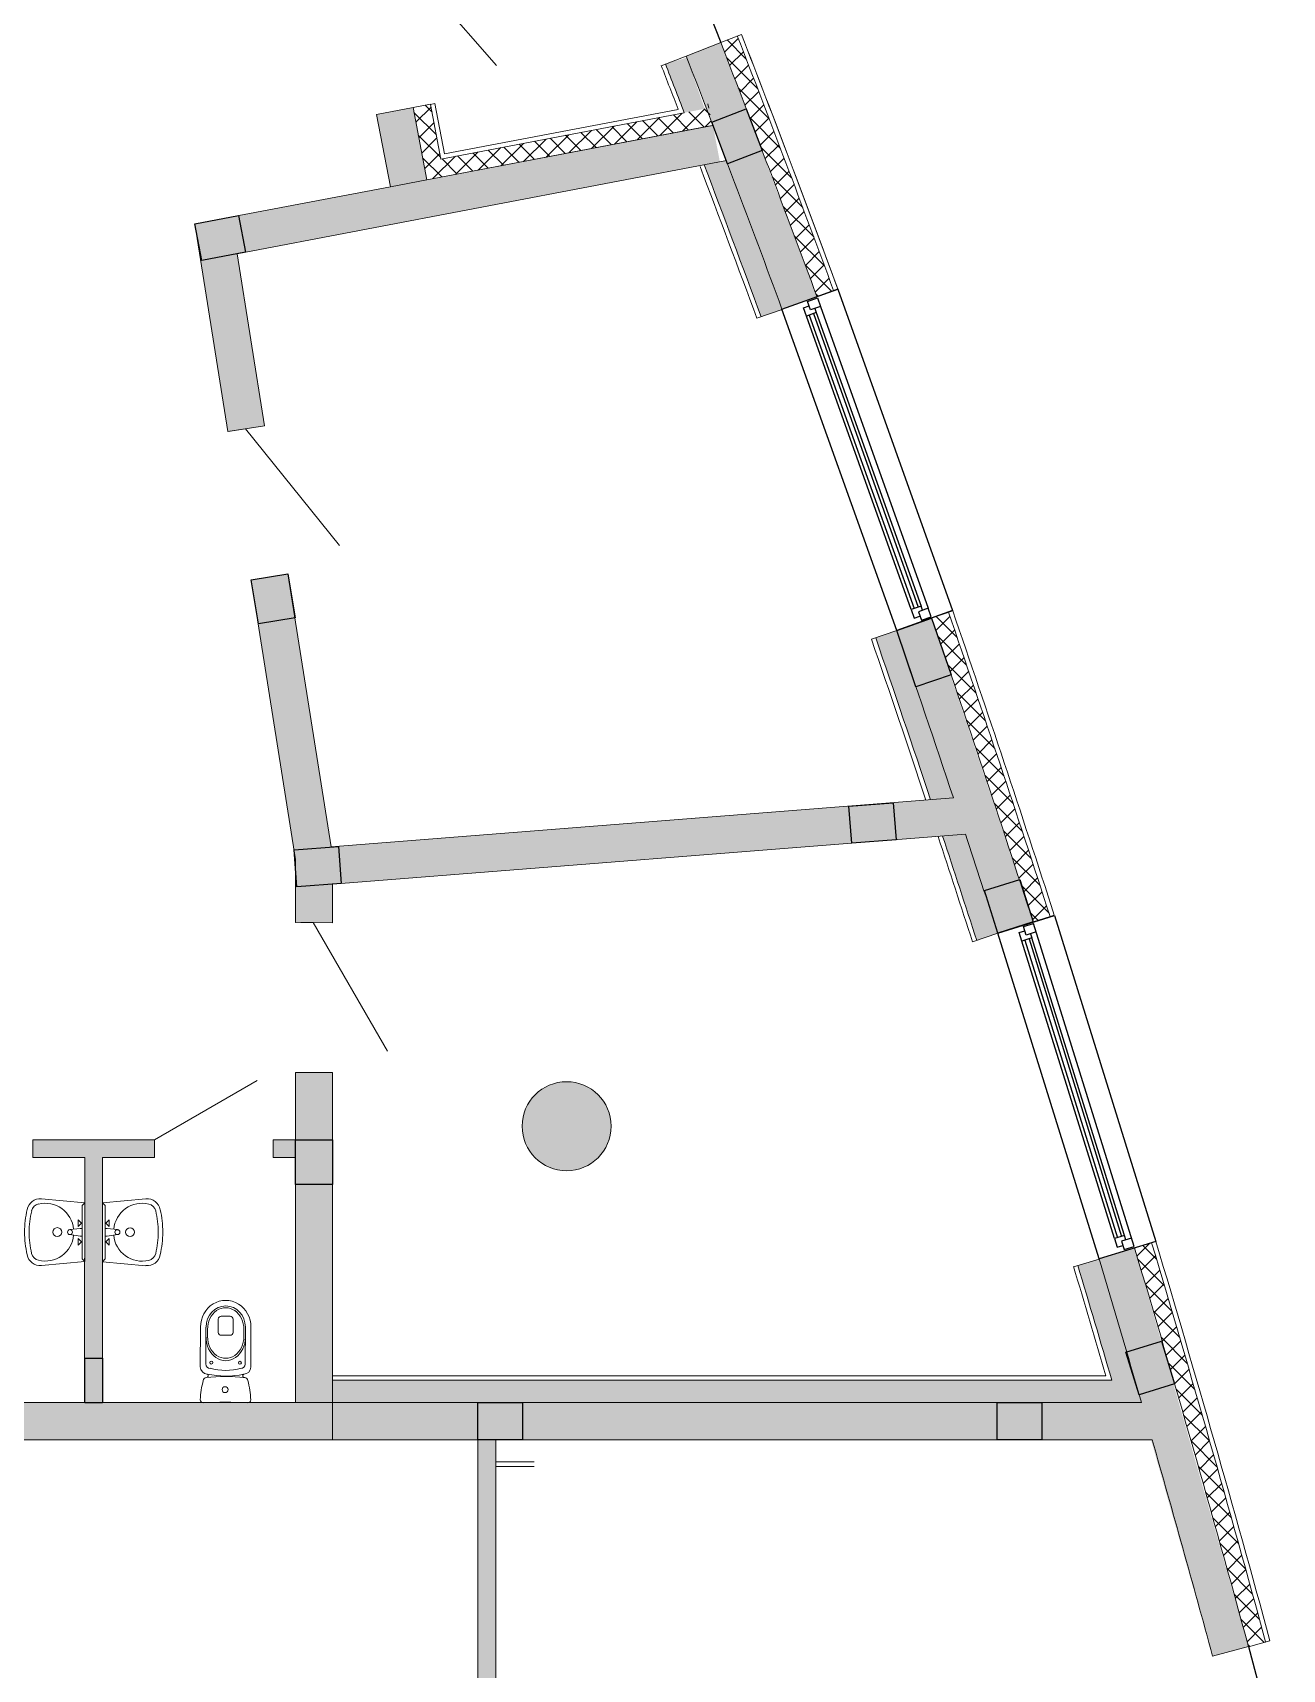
# Model space of a CAD drawing. Header units: millimetres. Extents: x 72919 to 485785, y -53256 to 338519.
# Drawn here: x 392020 to 400442, y 181885 to 192910 of the extents above; entities that cross this region are included whole.
import ezdxf

# ---------------------------------------------------------------- set-up
doc = ezdxf.new("R2010")
doc.units = ezdxf.units.MM
doc.linetypes.add('CONTI', pattern=[0])
for name, color, linetype, lineweight in [('door', 177, 'Continuous', 9), ('equipments', 137, 'CONTI', 20), ('gr', 251, 'Continuous', 40), ('wall', 5, 'Continuous', 40)]:
    doc.layers.add(name, color=color, linetype=linetype, lineweight=lineweight)

# ---------------------------------------------------------------- blocks, each defined once
blk = doc.blocks.new('пренпее')
at = {"layer": 'equipments'}
for p, q in [((-370214, -1782523), (-370482, -1782523)), ((-370214, -1782561), (-370462, -1782561)), ((-370229, -1782571), (-370278, -1782571)), ((-370269, -1782724), (-370269, -1782664)), ((-370249, -1782644), (-370160, -1782644)), ((-370141, -1782724), (-370140, -1782664)), ((-370249, -1782744), (-370161, -1782744)), ((-370214, -1782864), (-370483, -1782864)), ((-370214, -1782827), (-370463, -1782826)), ((-370229, -1782817), (-370278, -1782817))]:
    blk.add_line(p, q, dxfattribs=at)
for centre, radius in [((-370635, -1782690), 20), ((-370453, -1782597), 10), ((-370454, -1782790), 10)]:
    blk.add_circle(centre, radius, dxfattribs=at)
for centre, radius, start, end in [((-373897, -1782689), 3177, 357.2325, 2.6453), ((-370703, -1782543), 20, 89.9389, 179.9389), ((-370721, -1783066), 543, 74.2418, 88.1438), ((-370577, -1782566), 23.8, 8.4054, 81.4725), ((-371863, -1782691), 1316, 354.2712, 5.6067), ((-370541, -1782564), 12.3, 173.1661, 332.2117), ((-369976, -1782694), 568, 167.4216, 192.454), ((-370482, -1782571), 47.9, 89.9389, 179.1236), ((-370462, -1782591), 30, 89.9389, 179.9389), ((-370097, -1782694), 408, 165.0277, 194.8502), ((-370249, -1782664), 20, 89.9389, 179.9389), ((-370160, -1782664), 20, 359.9389, 89.9389), ((-370463, -1782796), 30, 179.9389, 269.9389), ((-370249, -1782724), 20, 179.9389, 269.9389), ((-370161, -1782724), 20, 269.9389, 359.9389), ((-370704, -1782843), 20, 179.9389, 269.9389), ((-370720, -1782320), 543, 271.7341, 285.6361), ((-370577, -1782819), 23.8, 278.4054, 351.4725), ((-370542, -1782821), 12.2, 24.5514, 187.3037), ((-370483, -1782816), 47.9, 179.9389, 269.9389)]:
    blk.add_arc(centre, radius, start, end, dxfattribs=at)
for centre, major_axis, ratio, start_param, end_param in [((-370282, -1782694), (158, 0), 0.838996, 1.570796, 4.712389), ((-370278, -1782694), (146, 0), 0.838114, 1.570796, 4.712389), ((-370229, -1782694), (146, 0), 0.838114, 4.712389, 7.853982), ((-370214, -1782694), (180, 0), 0.945693, 4.712389, 7.853982), ((-370214, -1782694), (143, 0), 0.925942, -1.570796, 1.570796)]:
    blk.add_ellipse(centre, major_axis=major_axis, ratio=ratio, start_param=start_param, end_param=end_param, dxfattribs=at)
blk = doc.blocks.new('ваааа')
at = {"layer": 'equipments'}
for p, q in [((-369642, -1782120), (-369672, -1782444)), ((-369201, -1782120), (-369642, -1782120)), ((-369621, -1782139), (-369642, -1782120)), ((-369450, -1782139), (-369621, -1782139)), ((-369518, -1782170), (-369493, -1782145)), ((-369518, -1782170), (-369468, -1782170)), ((-369468, -1782170), (-369493, -1782145)), ((-369450, -1782139), (-369450, -1782154)), ((-369421, -1782139), (-369450, -1782139)), ((-369450, -1782154), (-369439, -1782231)), ((-369421, -1782139), (-369393, -1782139)), ((-369393, -1782154), (-369402, -1782231)), ((-369393, -1782139), (-369221, -1782139)), ((-369393, -1782139), (-369393, -1782154)), ((-369378, -1782170), (-369353, -1782145)), ((-369328, -1782170), (-369378, -1782170)), ((-369328, -1782170), (-369353, -1782145)), ((-369221, -1782139), (-369201, -1782120)), ((-369201, -1782120), (-369171, -1782444))]:
    blk.add_line(p, q, dxfattribs=at)
blk.add_circle((-369421, -1782231), 18.6, dxfattribs=at)
for centre, radius, start, end in [((-369425, -1782416), 213, 94.8865, 193.5636), ((-369421, -1782326), 33.3, 89.9999, 269.9999), ((-369421, -1782326), 33.3, 269.9999, 89.9999), ((-369418, -1782416), 213, 346.4205, 84.8429), ((-369572, -1782453), 100, 174.8668, 259.4494), ((-369568, -1782454), 65, 190.4709, 259.3154), ((-369421, -1781831), 740, 256.7936, 269.992), ((-369418, -1781846), 691, 256.4574, 269.7643), ((-369424, -1781846), 691, 270.2355, 283.5424), ((-369421, -1781831), 740, 270.0079, 283.2062), ((-369274, -1782454), 65, 280.6844, 349.5289), ((-369271, -1782453), 100, 280.5504, 5.133)]:
    blk.add_arc(centre, radius, start, end, dxfattribs=at)
blk = doc.blocks.new('Откосы  по обваловке')
at = {"layer": 'gr', "lineweight": 18, "flags": 128}
blk.add_lwpolyline([(35126.223, 32719.976), (35157.835, 32730.313, 0.175307), (35200.105, 32763.33), (35201.249, 32765.21)], format="xyb", dxfattribs=at)

msp = doc.modelspace()

# ---------------------------------------------------------------- hatches: boundary and pattern name
at = {"ltscale": 500, "true_color": 0x000000}
h = msp.add_hatch(color=18, dxfattribs=at)
h.dxf.hatch_style = 1
h.paths.add_polyline_path([(396936.93123, 192116.92488), (396703.47332, 192027.50368), (396596.1668, 192307.65598), (396829.62471, 192397.07718)])
h = msp.add_hatch(color=18, dxfattribs=at)
h.dxf.hatch_style = 1
h.paths.add_polyline_path([(393160.13316, 191376.2055), (393113.02905, 191621.72526), (393407.6557, 191678.25076), (393454.75982, 191432.731)])
h = msp.add_hatch(color=18, dxfattribs=at)
h.dxf.hatch_style = 1
h.paths.add_polyline_path([(393492.86285, 189223.58581), (393739.57163, 189264.00272), (393788.07241, 188967.94922), (393541.36363, 188927.53231)])
h = msp.add_hatch(color=18, dxfattribs=at)
h.dxf.hatch_style = 1
h.paths.add_polyline_path([(398078.60942, 188966.31062), (398209.52886, 188585.06023), (397973.0572, 188503.93594), (397843.14996, 188882.25191)])
h = msp.add_hatch(color=18, dxfattribs=at)
h.dxf.hatch_style = 1
h.paths.add_polyline_path([(397819.26143, 187722.00246), (397838.876, 187472.77562), (397539.8008, 187449.23789), (397520.18623, 187698.46473)])
h = msp.add_hatch(color=18, dxfattribs=at)
h.dxf.hatch_style = 1
h.paths.add_polyline_path([(394080.24236, 187428.30996), (394099.85694, 187179.08312), (393800.78174, 187155.54539), (393781.16716, 187404.77223)])
h = msp.add_hatch(color=18, dxfattribs=at)
h.dxf.hatch_style = 1
h.paths.add_polyline_path([(398762.42159, 186919.05435), (398523.72659, 186844.73445), (398434.54182, 187131.17131), (398673.23681, 187205.49121)])
h = msp.add_hatch(color=18, dxfattribs=at)
h.dxf.hatch_style = 1
edge = h.paths.add_edge_path()
edge.add_arc((395618.57825, 185544.79759), 300, 0, 360)
h = msp.add_hatch(color=18, dxfattribs=at)
h.dxf.hatch_style = 1
h.paths.add_polyline_path([(392841.24482, 185330.55472), (392021.52595, 185330.55472), (392021.42499, 185451.42509), (392841.14387, 185451.42509)])
h = msp.add_hatch(color=18, dxfattribs=at)
h.dxf.hatch_style = 1
h.paths.add_polyline_path([(393791.30406, 185330.55472), (393642.46557, 185330.55472), (393642.36462, 185451.42509), (393791.20311, 185451.42509)])
h = msp.add_hatch(color=18, dxfattribs=at)
h.dxf.hatch_style = 1
h.paths.add_polyline_path([(394040.83484, 185451.4764), (394040.83484, 183681.4764), (393791.25358, 183681.37545), (393791.25358, 185451.37545)])
h = msp.add_hatch(color=18, dxfattribs=at)
h.dxf.hatch_style = 1
h.paths.add_polyline_path([(394041.25108, 185151.42593), (393791.25358, 185151.42593), (393791.25358, 185451.42593), (394041.25108, 185451.42593)])
h = msp.add_hatch(color=18, dxfattribs=at)
h.dxf.hatch_style = 1
h.paths.add_polyline_path([(392490.97573, 185331.4764), (392490.97573, 183682.63792), (392370.10536, 183682.53696), (392370.10536, 185331.37545)])
h = msp.add_hatch(color=18, dxfattribs=at)
h.dxf.hatch_style = 1
h.paths.add_polyline_path([(399715.9548, 183808.36758), (399477.2598, 183734.04767), (399388.07502, 184020.48454), (399626.77002, 184094.80444)])
h = msp.add_hatch(color=18, dxfattribs=at)
h.dxf.hatch_style = 1
h.paths.add_polyline_path([(392490.64961, 183680.31552), (392370.64961, 183680.31552), (392370.64961, 183980.31552), (392490.64961, 183980.31552)])
h = msp.add_hatch(color=18, dxfattribs=at)
h.dxf.hatch_style = 1
h.paths.add_polyline_path([(394041.30406, 183431.42593), (389931.58206, 183431.42593), (389931.4811, 183681.42263), (394041.20311, 183681.42263)])
h = msp.add_hatch(color=18, dxfattribs=at)
h.dxf.hatch_style = 1
h.paths.add_polyline_path([(395320.78045, 183681.42343), (395320.78045, 183431.42593), (395020.78045, 183431.42593), (395020.78045, 183681.42343)])
h = msp.add_hatch(color=18, dxfattribs=at)
h.dxf.hatch_style = 1
h.paths.add_polyline_path([(398820.31396, 183681.42343), (398820.31396, 183431.42593), (398520.31396, 183431.42593), (398520.31396, 183681.42343)])
at = {"layer": 'wall', "lineweight": 18, "ltscale": 0.007407, "true_color": 0x000000}
h = msp.add_hatch(color=18, dxfattribs=at)
h.dxf.hatch_style = 1
h.paths.add_polyline_path([(396656.77806, 192844.86243), (396426.92139, 192754.24728), (397069.85335, 191048.35726), (397305.31281, 191132.41596)])
h = msp.add_hatch(color=18, dxfattribs=at)
h.dxf.hatch_style = 1
h.paths.add_polyline_path([(396284.08814, 192700.162), (396411.24162, 192371.07697), (396549.31385, 192397.33334), (396428.77688, 192741.93707)])
h = msp.add_hatch(color=18, dxfattribs=at)
h.dxf.hatch_style = 1
h.paths.add_polyline_path([(394676.28737, 191919.00069), (394430.68864, 191872.29666), (394338.21466, 192358.58213), (394583.81338, 192405.28616)])
h = msp.add_hatch(color=18, dxfattribs=at)
h.dxf.hatch_style = 1
h.paths.add_polyline_path([(393113.02905, 191621.72526), (393274.04658, 191397.86484), (396651.36767, 192040.10968), (396604.66364, 192285.7084)])
h = msp.add_hatch(color=18, dxfattribs=at)
h.dxf.hatch_style = 1
h.paths.add_polyline_path([(396545.54126, 192019.98531), (396929.12879, 190996.42847), (397069.85335, 191048.35726), (396694.80787, 192049.3721)])
h = msp.add_hatch(color=18, dxfattribs=at)
h.dxf.hatch_style = 1
h.paths.add_polyline_path([(393378.11412, 191545.90538), (393113.02905, 191621.72526), (393335.20719, 190219.49481), (393582.08229, 190258.60329)])
h = msp.add_hatch(color=18, dxfattribs=at)
h.dxf.hatch_style = 1
h.paths.add_polyline_path([(393791.25358, 187339.58319), (394039.65298, 187369.36386), (393740.04338, 189261.02479), (393493.12139, 189221.91618)])
h = msp.add_hatch(color=18, dxfattribs=at)
h.dxf.hatch_style = 1
h.paths.add_polyline_path([(397701.35495, 188833.32161), (398071.31664, 187742.41431), (398225.37774, 187754.53919), (397842.75875, 188883.17288)])
h = msp.add_hatch(color=18, dxfattribs=at)
h.dxf.hatch_style = 1
h.paths.add_polyline_path([(398075.50545, 188973.96006), (397845.64878, 188883.34491), (398525.35226, 186839.86751), (398760.81172, 186923.92621)])
h = msp.add_hatch(color=18, dxfattribs=at)
h.dxf.hatch_style = 1
h.paths.add_polyline_path([(393891.63881, 187413.46654), (398286.78227, 187759.37183), (398306.39704, 187510.14249), (393911.25358, 187164.2372)])
h = msp.add_hatch(color=18, dxfattribs=at)
h.dxf.hatch_style = 1
h.paths.add_polyline_path([(398153.36373, 187495.18858), (398382.28774, 186794.60547), (398523.72659, 186844.73445), (398306.00379, 187511.06938)])
h = msp.add_hatch(color=18, dxfattribs=at)
h.dxf.hatch_style = 1
h.paths.add_polyline_path([(394041.25358, 187349.02739), (393791.25358, 187339.58319), (393791.25358, 186917.75669), (394041.25358, 186917.75669)])
h = msp.add_hatch(color=18, dxfattribs=at)
h.dxf.hatch_style = 1
h.paths.add_polyline_path([(394041.25358, 185907.75669), (394041.25358, 185451.42593), (393791.25358, 185451.42593), (393791.25358, 185907.75669)])
h = msp.add_hatch(color=18, dxfattribs=at)
h.dxf.hatch_style = 1
h.paths.add_polyline_path([(399446.18734, 184723.04333), (399209.97537, 184649.81151), (399972.26533, 181972.87884), (400213.86879, 182037.14166)])
h = msp.add_hatch(color=18, dxfattribs=at)
h.dxf.hatch_style = 1
h.paths.add_polyline_path([(399207.47655, 184648.71851), (399063.79293, 184605.64858), (399292.72603, 183831.42593), (397023.04652, 183831.42593), (395277.82105, 183831.42593), (394041.25358, 183831.42593), (394041.25358, 183681.42593), (399492.52913, 183681.42593)])
h = msp.add_hatch(color=18, dxfattribs=at)
h.dxf.hatch_style = 1
h.paths.add_polyline_path([(389930.37007, 183431.42593), (389930.37007, 183681.42593), (388313.49308, 183681.42593), (388083.96122, 183431.42593)])
h.paths.add_polyline_path([(394041.25358, 183681.42593), (394041.25358, 183431.42593), (399564.61413, 183431.42593), (399492.52913, 183681.42593)])
h = msp.add_hatch(color=18, dxfattribs=at)
h.dxf.hatch_style = 1
h.paths.add_polyline_path([(395141.64963, 183431.4764), (395141.64963, 180162.40306), (395020.77925, 180162.30211), (395020.77925, 183431.37545)])

# ---------------------------------------------------------------- linework, layer by layer
at = {"color": 18, "ltscale": 500, "true_color": 0x000000}
for p, q in [((397941.37826, 189023.50064), (397235.32483, 191001.24899)), ((397254.16053, 191007.97331), (397960.21396, 189030.22495)), ((397282.41408, 191018.05979), (397988.4675, 189040.31143)), ((397301.24977, 191024.78411), (398007.3032, 189047.03575)), ((397328.83469, 191066.48629), (398055.06108, 189032.23084)), ((399443.2011, 184732.58705), (398765.3968, 186909.5072)), ((399311.41882, 184785.81703), (398687.12539, 186790.87506)), ((398706.22118, 186796.82071), (399330.51461, 184791.76268)), ((398734.86487, 186805.73919), (399359.1583, 184800.68116)), ((399387.17257, 184777.98312), (398753.96066, 186811.68484))]:
    msp.add_line(p, q, dxfattribs=at)
for points in [[(415650.43379, 180914.99944, 0.4142135624), (336810.43379, 259754.99944), (221610.43379, 259754.99944, 0.4142135624), (142770.43379, 180914.99944), (142770.43379, 104414.99944, 0.4142135624), (221610.43379, 25574.99944), (336810.43379, 25574.99944, 0.4142135624), (415650.43379, 104414.99944)], [(414950.43379, 180914.99944, 0.4142135624), (336810.43379, 259054.99944), (221610.43379, 259054.99944, 0.4142135624), (143470.43379, 180914.99944), (143470.43379, 104414.99944, 0.4142135624), (221610.43379, 26274.99944), (336810.43379, 26274.99944, 0.4142135624), (414950.43379, 104414.99944)]]:
    msp.add_lwpolyline(points, format="xyb", close=True, dxfattribs=at)
msp.add_lwpolyline([(414950.43379, 180914.99944, 0.1839071549), (395168.47746, 232878.43215, 0.1839071549)], format="xyb", dxfattribs=at)
for points in [[(396212.74948, 193970.4449), (396656.96922, 192844.93665)], [(397291.1633, 191053.03765), (397301.24977, 191024.78411), (397235.32483, 191001.24899), (397215.15187, 191057.75609), (397252.82327, 191071.20472)], [(398017.38968, 189018.7822), (398007.3032, 189047.03575), (397941.37826, 189023.50064), (397961.55121, 188966.99354), (397999.22261, 188980.44218)], [(398783.23376, 186852.21983), (398716.39849, 186831.41005), (398698.56154, 186888.69742), (398765.3968, 186909.5072)], [(398745.04218, 186840.32853), (398753.96066, 186811.68484), (398687.12539, 186790.87506), (398669.28843, 186848.16243), (398707.48001, 186860.05373)], [(399378.25409, 184806.62681), (399311.41882, 184785.81703), (399329.25578, 184728.52965), (399367.44736, 184740.42096)], [(399425.36415, 184789.87443), (399358.52888, 184769.06464), (399376.36584, 184711.77727), (399443.2011, 184732.58705)], [(400213.86879, 182037.14166), (400524.89599, 180867.79907)]]:
    msp.add_lwpolyline(points, dxfattribs=at)
for points in [[(396936.93123, 192116.92488), (396703.47332, 192027.50368), (396596.1668, 192307.65598), (396829.62471, 192397.07718)], [(393160.13316, 191376.2055), (393113.02905, 191621.72526), (393407.6557, 191678.25076), (393454.75982, 191432.731)], [(397446.56732, 191182.84362), (398219.86393, 189016.73828), (397843.14996, 188882.25191), (397069.85335, 191048.35726)], [(397308.66174, 191122.99339), (397328.83469, 191066.48629), (397262.90975, 191042.95118), (397242.73679, 191099.45827)], [(393492.86285, 189223.58581), (393739.57163, 189264.00272), (393788.07241, 188967.94922), (393541.36363, 188927.53231)], [(398075.23403, 188975.72374), (398055.06108, 189032.23084), (397989.13613, 189008.69573), (398009.30909, 188952.18863)], [(398078.60942, 188966.31062), (398209.52886, 188585.06023), (397973.0572, 188503.93594), (397843.14996, 188882.25191)], [(397819.26143, 187722.00246), (397838.876, 187472.77562), (397539.8008, 187449.23789), (397520.18623, 187698.46473)], [(394080.24236, 187428.30996), (394099.85694, 187179.08312), (393800.78174, 187155.54539), (393781.16716, 187404.77223)], [(398762.42159, 186919.05435), (398523.72659, 186844.73445), (398434.54182, 187131.17131), (398673.23681, 187205.49121)], [(398905.64241, 186963.64748), (399589.39236, 184767.63155), (399207.47655, 184648.71851), (398523.72659, 186844.73445)], [(394041.25108, 185151.42593), (393791.25358, 185151.42593), (393791.25358, 185451.42593), (394041.25108, 185451.42593)], [(399715.9548, 183808.36758), (399477.2598, 183734.04767), (399388.07502, 184020.48454), (399626.77002, 184094.80444)], [(392490.64961, 183680.31552), (392370.64961, 183680.31552), (392370.64961, 183980.31552), (392490.64961, 183980.31552)], [(395320.78045, 183681.42343), (395320.78045, 183431.42593), (395020.78045, 183431.42593), (395020.78045, 183681.42343)], [(398820.31396, 183681.42343), (398820.31396, 183431.42593), (398520.31396, 183431.42593), (398520.31396, 183681.42343)]]:
    msp.add_lwpolyline(points, close=True, dxfattribs=at)
at = {"layer": 'door', "ltscale": 100}
for p, q in [((394357.76587, 193593.98399), (395145.0367, 192688.33249)), ((393453.17459, 190241.22373), (394088.78817, 189456.30629)), ((393911.25358, 186914.58164), (394411.05307, 186048.44051))]:
    msp.add_line(p, q, dxfattribs=at)
at = {"layer": 'door', "linetype": 'ByBlock', "ltscale": 100}
msp.add_line((392841.25383, 185450.48349), (393533.60242, 185851.29945), dxfattribs=at)
at = {"layer": 'wall', "color": 18, "lineweight": 18, "ltscale": 0.007407, "true_color": 0x000000, "extrusion": (-0.361937, 0.932203, 0)}
msp.add_line((396796.79962, 192899.22714), (396656.96922, 192844.93665), dxfattribs=at)
at = {"layer": 'wall', "color": 18, "lineweight": 18, "ltscale": 0.007407, "true_color": 0x000000}
for p, q in [((396256.69913, 192687.80386), (396424.42257, 192753.15429)), ((396604.66364, 192285.7084), (394676.28737, 191919.00069)), ((396695.20112, 192048.44522), (393397.8718, 191421.41194)), ((394430.68864, 191872.29666), (393113.02905, 191621.72526)), ((393113.02905, 191621.72526), (393334.65313, 190222.44445)), ((393397.8718, 191421.41194), (393581.57285, 190261.56795)), ((396900.98388, 190986.04271), (397070.49562, 191046.55817)), ((393334.65313, 190222.44445), (393581.57285, 190261.56795)), ((393453.17459, 190241.22373), (393334.65313, 190222.44445)), ((393492.6519, 189224.87922), (393739.57163, 189264.00272)), ((393492.6519, 189224.87922), (393791.25358, 187339.58319)), ((393739.57163, 189264.00272), (394030.93159, 187424.42912)), ((398220.40324, 189015.24439), (398078.60942, 188966.31062)), ((397672.99595, 188823.53555), (397843.23854, 188881.99395)), ((398078.60942, 188966.31062), (397843.14996, 188882.25191)), ((398225.37774, 187754.53919), (394030.93159, 187424.42912)), ((398306.39704, 187510.14249), (394041.25358, 187174.46842)), ((393791.25358, 187339.58319), (393791.25358, 186914.75669)), ((394041.25358, 187174.46842), (394041.25358, 186914.39201)), ((394041.25358, 186914.39201), (393791.25358, 186914.75669)), ((393911.25358, 186914.58164), (393826.21448, 186914.70569)), ((398353.73996, 186785.38462), (398523.72659, 186844.73445)), ((392841.19435, 185451.42593), (392020.31396, 185451.42593)), ((392020.31396, 185451.42593), (392020.31396, 185331.42593)), ((392841.19435, 185331.42593), (392841.19435, 185451.42593)), ((393791.25358, 185331.42593), (393791.25609, 185451.42593)), ((392020.31396, 185331.42593), (392371.39444, 185331.42593)), ((392371.39444, 185331.42593), (392370.33903, 183981.42593)), ((392490.33906, 183981.42593), (392491.39448, 185331.42593)), ((392491.39448, 185331.42593), (392841.19435, 185331.42593)), ((393791.25108, 185151.42593), (394041.25108, 185151.42593)), ((399446.18734, 184723.04333), (399207.47655, 184648.71851))]:
    msp.add_line(p, q, dxfattribs=at)
at = {"layer": 'wall', "color": 18, "lineweight": 18, "ltscale": 0.007407, "true_color": 0x000000, "extrusion": (-0.707107, -0.707107, 0)}
msp.add_line((394777.44374, 191938.23699), (394648.01701, 192067.66371), dxfattribs=at)
at = {"layer": 'wall', "color": 18, "lineweight": 18, "ltscale": 0.007407, "true_color": 0x000000}
for points in [[(397305.31281, 191132.41596, 0.00421502), (396656.96922, 192844.93665), (396424.42257, 192753.15429, -0.0042056994), (397069.85335, 191048.35726), (397305.31281, 191132.41596)], [(397447.13953, 191181.35758, 0.0042223306), (396796.79962, 192899.22715, 0.0042223306)], [(396284.08814, 192700.162, -0.0008150729), (396411.24162, 192371.07697), (394771.75682, 192059.30601)], [(396256.12205, 192689.3039, 0.0023341793), (396371.2967, 192394.01851, -0.0007446339)], [(396517.50269, 192009.31578, -0.0025253667), (396900.98388, 190986.04271, -0.0025253667)], [(396545.54126, 192019.98531, -0.0025253667), (396929.12879, 190996.42847)], [(398225.37774, 187754.53919, 0.0027471792), (397843.14996, 188882.25191)], [(398078.60942, 188966.31062, -0.0049684473), (398762.43739, 186919.05927), (398523.72659, 186844.73445, 0.0016149913), (398306.39704, 187510.14249, 0.0016149913)], [(398040.50284, 187739.98922, 0.0026441623), (397672.99595, 188823.53555)], [(398071.31664, 187742.41431, 0.0026613563), (397701.35495, 188833.32161)], [(398353.73996, 186785.38462, 0.0017267172), (398121.63054, 187495.60105, 0.0016247493)], [(398382.28774, 186794.60547, 0.0017096983), (398152.42624, 187498.02473)], [(388153.70443, 184690.29201), (388313.49308, 183681.42593), (399492.52913, 183681.42593, 0.0023265619), (399207.47655, 184648.71851)], [(395277.82105, 183831.42593), (397023.04652, 183831.42593), (397023.04652, 183831.42593), (399292.72603, 183831.42593, 0.0018652698), (399063.79293, 184605.64858)], [(397053.04652, 183861.42593), (397053.04652, 183861.42593), (399252.71928, 183861.42593, 0.0017728282), (399035.05621, 184597.03459, 0.0017728282)]]:
    msp.add_lwpolyline(points, format="xyb", dxfattribs=at)
at = {"layer": 'wall', "color": 18, "lineweight": 18, "ltscale": 0.007407, "true_color": 0x000000, "extrusion": (0.707107, -0.707107, 0)}
for points, elevation in [([(416811.95982, 0), (416943.11774, 0)], 144182.24981), ([(416773.28788, 0), (416904.49681, 0)], 144269.74981), ([(416734.52377, 0), (416865.78385, 0)], 144357.24981), ([(416234.85708, 0), (416448.16798, 0)], 144357.24981), ([(414947.99696, 0), (415093.14238, 0)], 143132.24981), ([(415849.07768, 0), (416062.38859, 0)], 144094.74981), ([(415977.67081, 0), (416190.98172, 0)], 144182.24981), ([(416106.26394, 0), (416319.57485, 0)], 144269.74981), ([(416363.45021, 0), (416422.26749, 0)], 144444.74981), ([(415334.70516, 0), (415548.01607, 0)], 143744.74981), ([(415463.29829, 0), (415676.6092, 0)], 143832.24981), ([(415591.89142, 0), (415805.20233, 0)], 143919.74981), ([(415720.48455, 0), (415933.79546, 0)], 144007.24981), ([(416539.3167, 0), (416670.83504, 0)], 144794.74981), ([(414820.33264, 0), (415033.64354, 0)], 143394.74981), ([(414948.92577, 0), (415162.23667, 0)], 143482.24981), ([(415077.5189, 0), (415290.82981, 0)], 143569.74981), ([(415206.11203, 0), (415419.42294, 0)], 143657.24981), ([(416341.78877, 0), (416473.56946, 0)], 145232.24981), ([(416262.12464, 0), (416394.01144, 0)], 145407.24981), ([(416222.15221, 0), (416354.09231, 0)], 145494.74981), ([(416182.08605, 0), (416314.07961, 0)], 145582.24981), ([(416101.67207, 0), (416233.77309, 0)], 145757.24981), ([(415021.70242, 0), (415155.26365, 0)], 148032.24981), ([(414935.93322, 0), (415069.61179, 0)], 148207.24981), ([(414892.90244, 0), (415026.63997, 0)], 148294.74981), ([(414763.22388, 0), (414897.13938, 0)], 148557.24981), ([(414719.80185, 0), (414853.77705, 0)], 148644.74981), ([(414632.66322, 0), (414766.75839, 0)], 148819.74981), ([(414588.94637, 0), (414723.10181, 0)], 148907.24981), ([(414545.13098, 0), (414679.34687, 0)], 148994.74981), ([(414501.21691, 0), (414635.49345, 0)], 149082.24981), ([(414280.16179, 0), (414414.74446, 0)], 149519.74981), ([(413043.03991, 0), (413162.94583, 0)], 151882.24981), ([(412995.7911, 0), (413132.18037, 0)], 151969.74981), ([(412948.43874, 0), (413084.89554, 0)], 152057.24981), ([(412757.99068, 0), (412894.71977, 0)], 152407.24981), ([(412662.14131, 0), (412799.00785, 0)], 152582.24981), ([(412565.87336, 0), (412702.87823, 0)], 152757.24981), ([(412517.58202, 0), (412654.65639, 0)], 152844.74981), ([(412469.18556, 0), (412606.32965, 0)], 152932.24981), ([(412420.68382, 0), (412557.89785, 0)], 153019.74981), ([(412372.07663, 0), (412509.36083, 0)], 153107.24981), ([(412274.54528, 0), (412411.97048, 0)], 153282.24981), ([(412176.5902, 0), (412314.1573, 0)], 153457.24981), ([(412028.86021, 0), (412166.64188, 0)], 153719.74981), ([(411830.39145, 0), (411968.46244, 0)], 154069.74981)]:
    msp.add_lwpolyline(points, dxfattribs=dict(at, elevation=elevation))
at = {"layer": 'wall', "color": 18, "lineweight": 18, "ltscale": 0.007407, "true_color": 0x000000}
for points in [[(396829.1679, 192732.61762), (396700.10211, 192861.68341)], [(396983.58859, 192330.70955), (396775.17238, 192539.12577)], [(396786.19418, 192510.46999), (396879.04537, 192603.32117)], [(396820.52507, 192421.05718), (396913.41266, 192513.94478)], [(394430.68864, 191872.29666), (394338.21466, 192358.58213), (394583.81338, 192405.28616), (394676.28737, 191919.00069)], [(394583.81338, 192405.28616), (394701.70077, 192427.7041)], [(394602.55521, 192306.73001), (394705.18853, 192409.36332)], [(396585.11084, 192357.95624), (396546.30577, 192396.76131)], [(396854.79054, 192331.57897), (396947.71466, 192424.50309)], [(396599.05268, 192284.6414), (394676.28737, 191919.00069)], [(396233.05123, 192215.04111), (396130.41792, 192317.67442)], [(396544.96712, 192274.35627), (396442.33381, 192376.98959)], [(396888.99052, 192242.03527), (396981.95128, 192334.99602)], [(394642.09866, 192098.78608), (394744.73197, 192201.41939)], [(395505.24748, 192076.63905), (395402.61417, 192179.27236)], [(395713.19141, 192116.18249), (395610.5581, 192218.8158)], [(395817.16337, 192135.95421), (395714.53006, 192238.58753)], [(394661.87038, 191994.81411), (394764.5037, 192097.44743)], [(394985.38766, 191977.78043), (394882.75435, 192080.41374)], [(395089.35963, 191997.55215), (394986.72632, 192100.18547)], [(396957.19372, 192062.75109), (397050.22809, 192155.78546)], [(396991.19677, 191973.01046), (397084.26813, 192066.08182)], [(397025.13403, 191883.20402), (397118.24249, 191976.31249)], [(397059.0054, 191793.33171), (397152.15108, 191886.47739)], [(397126.5502, 191613.38914), (397219.77067, 191706.60961)], [(397403.27408, 191168.56194), (397226.49382, 191345.34221)], [(397260.84574, 191252.70993), (397354.21722, 191346.08141)], [(397305.31281, 191132.41596), (397446.03863, 191184.34131)], [(397312.88308, 191135.20926), (397299.25041, 191148.84192)], [(398107.61677, 188882.14511), (398202.01752, 188976.54586)], [(398250.08518, 188836.8266), (398109.82761, 188977.08417)], [(398314.47293, 188648.69516), (398121.56028, 188841.60782)], [(398170.85007, 188697.89103), (398265.33354, 188792.3745)], [(398441.51156, 188274.16916), (398250.02375, 188465.65697)], [(398265.18345, 188420.99335), (398359.79198, 188515.60188)], [(398296.4898, 188328.55601), (398391.14027, 188423.20649)], [(398389.99319, 188050.82835), (398484.77031, 188145.60547)], [(398544.44113, 187586.55785), (398639.432, 187681.54872)], [(398575.12121, 187493.49424), (398670.15524, 187588.52827)], [(398605.73123, 187400.36058), (398700.80855, 187495.4379)], [(398809.17933, 187164.03927), (398621.76959, 187351.44901)], [(398636.2711, 187307.15676), (398731.39185, 187402.27751)], [(398697.14, 187120.53829), (398792.34802, 187215.74631)], [(398868.55827, 186980.91664), (398681.80115, 187167.67376)], [(398727.46883, 187027.12343), (398822.72069, 187122.37529)], [(398757.72712, 186933.63804), (398853.02296, 187028.93388)], [(398795.8721, 186929.85913), (398741.29786, 186984.43337)], [(398762.43739, 186919.05927), (398876.62799, 186955.94434)], [(398876.62799, 186955.94434), (398905.17563, 186965.16561)], [(393791.25358, 183681.42593), (393791.25358, 185331.42593), (393641.19435, 185331.42593), (393641.19435, 185451.42593), (393791.25358, 185451.42593), (393791.25358, 185904.75669)], [(394041.25358, 183431.42593), (394041.25358, 185904.39201), (393791.25358, 185904.75669)], [(399594.36172, 184646.44527), (399501.25528, 184739.55171)], [(399589.8699, 184766.11678), (399561.13339, 184757.50209)], [(387906.06514, 184655.71161), (388099.97291, 183431.42593), (399564.61413, 183431.42593)], [(399698.81017, 184294.50945), (399521.02956, 184472.29006)], [(399547.66912, 184382.50049), (399644.20655, 184479.03793)], [(399575.91101, 184286.9987), (399672.49651, 184383.58419)], [(399750.34919, 184119.22674), (399573.11795, 184296.45798)], [(399604.07936, 184191.42336), (399700.71306, 184288.05706)], [(399660.19496, 184000.05158), (399756.92554, 184096.78217)], [(399716.01502, 183808.38428), (399812.84311, 183905.21237)], [(394041.25358, 183861.42593), (395247.82105, 183861.42593), (395247.82105, 183861.42593)], [(394041.25358, 183861.42593), (395247.82105, 183861.42593)], [(394041.25358, 183831.42593), (395277.82105, 183831.42593), (395277.82105, 183831.42593)], [(395247.82105, 183861.42593), (397053.04652, 183861.42593)], [(399902.27548, 183596.06939), (399726.65939, 183771.68548)], [(395020.78045, 183431.42593), (395020.78045, 181644.50558), (395020.78058, 180041.19107), (398255.60745, 180041.19107)], [(395140.78045, 183431.42593), (395140.78045, 181644.50558), (395140.78057, 180161.19107), (398255.60745, 180161.19107)], [(400001.35777, 183249.49972), (399826.79183, 183424.06566)], [(395140.78045, 183281.42593), (395400.43379, 183281.42593)], [(395140.78045, 183251.42593), (395400.43379, 183251.42593)], [(400050.25013, 183076.86368), (399876.20154, 183250.91227)], [(399881.69305, 183231.60018), (399978.8174, 183328.72454)], [(399936.32196, 183038.74172), (400033.54634, 183135.9661)], [(399990.65079, 182845.58317), (400087.97583, 182942.90821)], [(400017.70237, 182748.89107), (400115.07799, 182846.26669)], [(400071.57932, 182555.28064), (400169.05657, 182652.7579)], [(400241.58241, 182390.55665), (400069.55356, 182562.5855)], [(400098.40443, 182458.36207), (400195.93275, 182555.89039)], [(400125.15382, 182361.36777), (400222.73336, 182458.94732)], [(400178.42493, 182167.15151), (400276.10743, 182264.834)], [(400318.93613, 182065.71556), (400163.70962, 182220.94207)], [(400204.94642, 182069.92931), (400302.68063, 182167.66352)], [(399972.26533, 181972.87884), (400213.86879, 182037.14166)], [(400326.54589, 182067.7851), (400329.1778, 182070.417)]]:
    msp.add_lwpolyline(points, dxfattribs=at)
at = {"layer": 'wall', "color": 18, "lineweight": 18, "ltscale": 0.007407, "true_color": 0x000000, "extrusion": (-0.707107, -0.707107, 0)}
for points, elevation in [([(144515.27097, 0), (144219.20882, 0)], -416795.63647), ([(143202.0662, 0), (142988.7553, 0)], -415045.63647), ([(144202.97988, 0), (144057.83446, 0)], -416008.13647), ([(144322.057, 0), (144176.91158, 0)], -416183.13647), ([(144906.57134, 0), (144613.12485, 0)], -416620.63647), ([(143905.28707, 0), (143760.14165, 0)], -415570.63647), ([(144143.44132, 0), (143998.2959, 0)], -415920.63647), ([(143667.13283, 0), (143521.98741, 0)], -415220.63647), ([(143726.67139, 0), (143581.52597, 0)], -415308.13647), ([(143786.20995, 0), (143641.06453, 0)], -415395.63647), ([(145100.68284, 0), (144808.51676, 0)], -416533.13647), ([(143488.51714, 0), (143343.37172, 0)], -414958.13647), ([(145293.78629, 0), (145002.8829, 0)], -416445.63647), ([(145485.89461, 0), (145196.23658, 0)], -416358.13647), ([(145677.02045, 0), (145388.59084, 0)], -416270.63647), ([(148433.82948, 0), (148162.02336, 0)], -414958.13647), ([(148786.87268, 0), (148517.05763, 0)], -414783.13647), ([(148962.19728, 0), (148693.36018, 0)], -414695.63647), ([(149136.73536, 0), (148868.86478, 0)], -414608.13647), ([(149310.49532, 0), (149043.58006, 0)], -414520.63647), ([(152633.97801, 0), (152384.10427, 0)], -412770.63647), ([(152793.09484, 0), (152543.98244, 0)], -412683.13647), ([(153734.83322, 0), (153490.13334, 0)], -412158.13647), ([(154278.24912, 0), (154262.01415, 0)], -411720.63647)]:
    msp.add_lwpolyline(points, dxfattribs=dict(at, elevation=elevation))
at = {"layer": 'wall', "color": 18, "lineweight": 18, "ltscale": 0.007407, "true_color": 0x000000}
msp.add_lwpolyline([(394676.28737, 191919.00069), (394430.68864, 191872.29666), (394338.21466, 192358.58213), (394583.81338, 192405.28616)], close=True, dxfattribs=at)
at = {"layer": 'wall', "color": 18, "lineweight": 18, "ltscale": 0.007407, "true_color": 0x000000, "extrusion": (0.982395, 0.186816, 0)}
for points, elevation in [([(114808.35142, 0), (115303.35142, 0)], 423581.53534), ([(115303.35142, 0), (114928.35142, 0)], 423701.53534), ([(115303.35142, 0), (114958.35142, 0)], 423731.53534), ([(114958.35142, 0), (114928.35142, 0)], 425538.75775)]:
    msp.add_lwpolyline(points, dxfattribs=dict(at, elevation=elevation))
at = {"layer": 'wall', "color": 18, "lineweight": 18, "ltscale": 0.007407, "true_color": 0x000000, "extrusion": (0.707107, 0.707107, 0)}
for points, elevation in [([(-143073.47307, 0), (-143008.8694, 0)], 415133.13647), ([(-144381.59557, 0), (-144236.45014, 0)], 416270.63647), ([(-143330.65933, 0), (-143117.34843, 0)], 414958.13647), ([(-144083.90276, 0), (-143938.75734, 0)], 415833.13647), ([(-149483.48541, 0), (-149217.51448, 0)], 414433.13647), ([(-152152.81055, 0), (-151900.60587, 0)], 413033.13647), ([(-153109.45457, 0), (-152861.84216, 0)], 412508.13647), ([(-153579.39265, 0), (-153333.97528, 0)], 412245.63647), ([(-153889.67982, 0), (-153645.69052, 0)], 412070.63647), ([(-154197.6116, 0), (-153955.02315, 0)], 411895.63647)]:
    msp.add_lwpolyline(points, dxfattribs=dict(at, elevation=elevation))
at = {"layer": 'wall', "color": 18, "lineweight": 18, "ltscale": 0.007407, "true_color": 0x000000, "extrusion": (0.186816, -0.982395, 0)}
for points, elevation in [([(423701.53534, 0), (423731.53534, 0)], -115303.35142), ([(423731.53534, 0), (425335.44485, 0)], -114958.35142)]:
    msp.add_lwpolyline(points, dxfattribs=dict(at, elevation=elevation))
at = {"layer": 'wall', "color": 18, "lineweight": 18, "ltscale": 0.007407, "true_color": 0x000000, "extrusion": (0.287156, -0.957884, 0)}
for points, elevation in [([(435787.39544, 0), (435667.39544, 0)], -62239.69691), ([(435417.39541, 0), (435237.39535, 0)], -62235.46218)]:
    msp.add_lwpolyline(points, dxfattribs=dict(at, elevation=elevation))
at = {"layer": 'wall', "color": 18, "lineweight": 18, "ltscale": 0.007407, "true_color": 0x000000, "extrusion": (0.262426, -0.964952, 0), "elevation": -70630.39721}
msp.add_lwpolyline([(433958.5334, 0), (434108.5334, 0)], dxfattribs=at)
at = {"layer": 'wall', "color": 18, "lineweight": 18, "ltscale": 0.007407, "true_color": 0x000000}
msp.add_circle((395618.5873, 185543.3015), 300, dxfattribs=at)
at = {"layer": 'wall', "color": 18, "lineweight": 18, "ltscale": 0.007407, "true_color": 0x000000, "extrusion": (0, 0, -1)}
for centre, radius, start, end in [((-295410.43379, 153534.99944), 108610, 158.7808212766, 159.7468269912), ((-295410.43379, 153534.99944), 108730, 158.7808212766, 159.7468269912), ((-295410.43379, 153534.99944), 108730, 160.9601844549, 162.0988593369), ((-295410.43379, 153534.99944), 108610, 160.9601844549, 162.0988593369), ((-295410.83006, 153535.11271), 108609.5879, 163.3122140106, 164.7859118616), ((-295410.83006, 153535.11271), 108729.5879, 163.3122140106, 164.7859118616)]:
    msp.add_arc(centre, radius, start, end, dxfattribs=at)
at = {"layer": 'wall', "color": 18, "lineweight": 18, "ltscale": 0.007407, "true_color": 0x000000}
for centre, radius, start, end in [((295410.43379, 153534.99944), 108730, 20.2531730088, 21.2191787234), ((295410.43379, 153534.99944), 108760, 20.2531730088, 21.2191787234), ((295410.43379, 153534.99944), 108730, 17.9011406631, 19.0398155451), ((295410.43379, 153534.99944), 108760, 17.9011406631, 19.0398155451), ((295410.43379, 153534.99944), 108610, 15.2140909473, 16.6877831847), ((295410.83006, 153535.11271), 108729.5879, 15.2140881384, 16.6877859894), ((295410.83006, 153535.11271), 108759.5879, 15.2140881384, 16.6877859894), ((295410.43379, 153534.99944), 108360, 15.214827297, 16.0156018204)]:
    msp.add_arc(centre, radius, start, end, dxfattribs=at)

# ---------------------------------------------------------------- block references
at = {"layer": 'equipments'}
for p, xscale, yscale, zscale, rotation in [((1996537.43508, 516059.93345), -0.8999999999999976, 0.8999999999999996, 0.8999999999999996, 269.9553995851355), ((-1211157.71829, 518556.88113), 0.8999999999999997, 0.8999999999999997, 0.8999999999999997, 89.95539958486535)]:
    msp.add_blockref('ваааа', p, dxfattribs=dict(at, xscale=xscale, yscale=yscale, zscale=zscale, rotation=rotation))
at = {"layer": 'equipments', "rotation": 89.95539958486535}
msp.add_blockref('пренпее', (-1389084.32596, 555791.14393), dxfattribs=at)
at = {"layer": 'wall', "color": 18, "lineweight": 18, "ltscale": 0.007407, "true_color": 0x000000, "xscale": 999.9999999999999, "yscale": 999.9999999999999, "zscale": 999.9999999999999, "rotation": 71.89262594900111}
msp.add_blockref('Откосы  по обваловке', (20598007.21244, -43408295.21277), dxfattribs=at)

doc.saveas('drawing.dxf')
